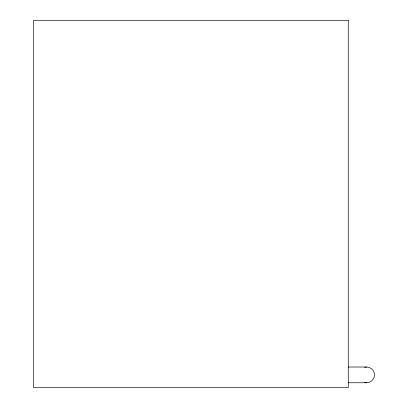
<?xml version="1.0" encoding="UTF-8"?>
<svg xmlns="http://www.w3.org/2000/svg" width="408" height="408" viewBox="0 0 408 408"><rect width="100%" height="100%" fill="white"/><g stroke="black" fill="none" stroke-linecap="round" stroke-linejoin="round"><path stroke-width="0.61" d="M348.259 367.022L366.619 367.022M348.259 382.76L366.619 382.76M364.579 367.292A7.869 7.869 0 0 1 374.488 374.891A7.869 7.869 0 0 1 364.579 382.49M348.259 20.4L33.512 20.4L33.512 387.6L348.259 387.6L348.259 20.4"/></g></svg>
